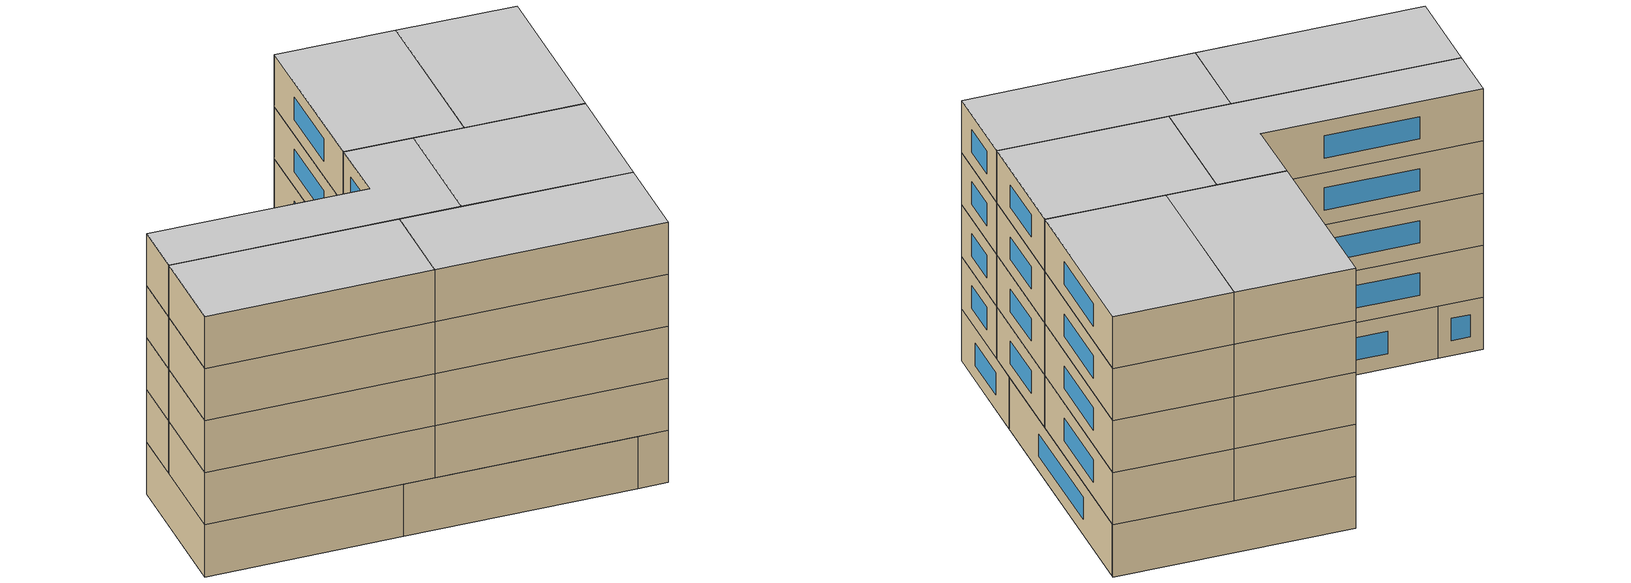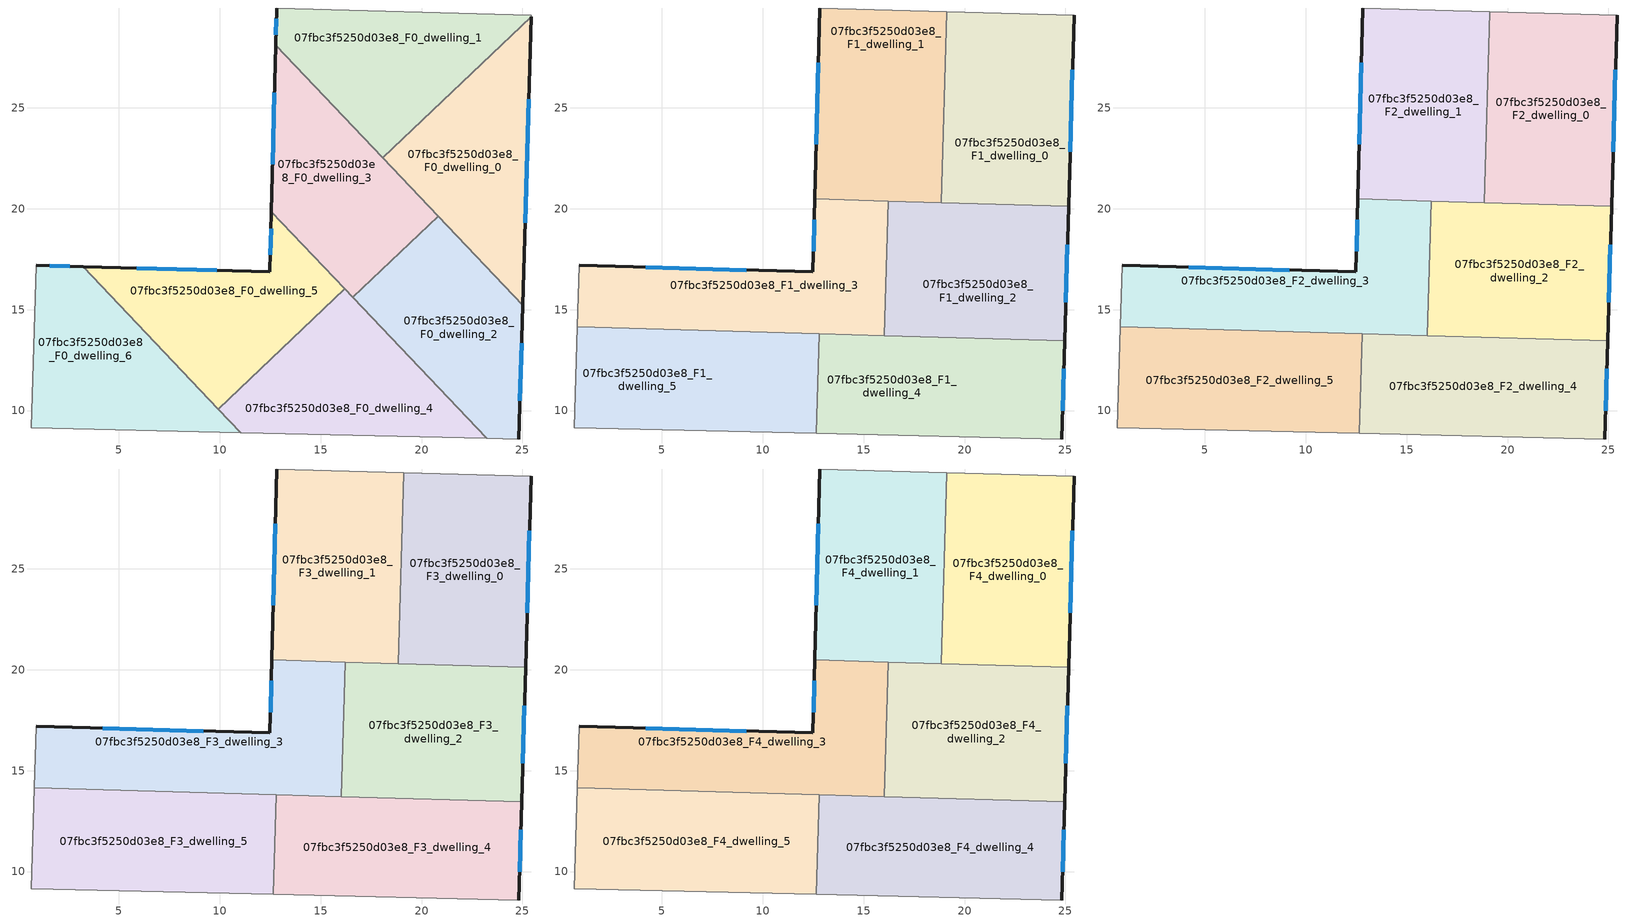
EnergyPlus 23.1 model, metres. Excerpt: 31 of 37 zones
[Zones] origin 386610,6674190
07fbc3f5250d03e8_F0_dwelling_0
 floor ground (EU_floor_Construction): 25.42,29.51 25.01,15.22 18.07,22.52 z0
 wall outside (EU_wall_Construction): 25.01,15.22 25.42,29.51 z0:3
 wall to 07fbc3f5250d03e8_F0_dwelling_1 (EU_wall_Construction): 25.42,29.51 18.07,22.52 z0:3
 wall to 07fbc3f5250d03e8_F0_dwelling_2 (EU_wall_Construction): 20.82,19.63 25.01,15.22 z0:3
 wall to 07fbc3f5250d03e8_F0_dwelling_3 (EU_wall_Construction): 18.07,22.52 20.82,19.63 z0:3
 window (EU_Window_Construction): 25.13,19.3 25.31,25.43 z0.86:2.14
07fbc3f5250d03e8_F0_dwelling_1
 floor ground (EU_floor_Construction): 25.43,29.58 25.42,29.51 18.07,22.52 12.77,28.1 12.82,29.94 z0
 wall outside (EU_wall_Construction): 12.82,29.94 12.77,28.1 z0:3
 wall adiabatic (EU_wall_Construction): 25.42,29.51 25.43,29.58 12.82,29.94 z0:3
 wall to 07fbc3f5250d03e8_F0_dwelling_3 (EU_wall_Construction): 12.77,28.1 18.07,22.52 z0:3
 window (EU_Window_Construction): 12.8,29.42 12.78,28.63 z0.86:2.14
07fbc3f5250d03e8_F0_dwelling_2
 floor ground (EU_floor_Construction): 20.82,19.63 25.01,15.22 24.82,8.59 23.24,8.63 16.6,15.62 z0
 wall outside (EU_wall_Construction): 24.82,8.59 25.01,15.22 z0:3
 wall adiabatic (EU_wall_Construction): 23.24,8.63 24.82,8.59 z0:3
 wall to 07fbc3f5250d03e8_F0_dwelling_3 (EU_wall_Construction): 20.82,19.63 16.6,15.62 z0:3
 wall to 07fbc3f5250d03e8_F0_dwelling_4 (EU_wall_Construction): 16.6,15.62 23.24,8.63 z0:3
 window (EU_Window_Construction): 24.87,10.49 24.96,13.33 z0.86:2.14
07fbc3f5250d03e8_F0_dwelling_3
 floor ground (EU_floor_Construction): 12.77,28.1 20.82,19.63 16.6,15.62 12.57,19.86 z0
 wall outside (EU_wall_Construction): 12.77,28.1 12.57,19.86 z0:3
 wall to 07fbc3f5250d03e8_F0_dwelling_5 (EU_wall_Construction): 12.57,19.86 16.21,16.03 z0:3
 wall to 07fbc3f5250d03e8_F0_dwelling_4 (EU_wall_Construction): 16.21,16.03 16.6,15.62 z0:3
 window (EU_Window_Construction): 12.71,25.74 12.63,22.21 z0.86:2.14
07fbc3f5250d03e8_F0_dwelling_4
 floor ground (EU_floor_Construction): 16.21,16.03 23.24,8.63 11.05,8.9 9.94,10.07 z0
 wall to 07fbc3f5250d03e8_F0_dwelling_5 (EU_wall_Construction): 16.21,16.03 9.94,10.07 z0:3
 wall adiabatic (EU_wall_Construction): 11.05,8.9 23.24,8.63 z0:3
 wall to 07fbc3f5250d03e8_F0_dwelling_6 (EU_wall_Construction): 9.94,10.07 11.05,8.9 z0:3
07fbc3f5250d03e8_F0_dwelling_5
 floor ground (EU_floor_Construction): 12.57,19.86 16.21,16.03 9.94,10.07 3.24,17.12 12.49,16.87 z0
 wall outside (EU_wall_Construction): 12.57,19.86 12.49,16.87 3.24,17.12 z0:3
 wall to 07fbc3f5250d03e8_F0_dwelling_6 (EU_wall_Construction): 3.24,17.12 9.94,10.07 z0:3
 window (EU_Window_Construction): 12.55,19 12.52,17.72 / 9.85,16.94 5.88,17.05 z0.86:2.14
07fbc3f5250d03e8_F0_dwelling_6
 floor ground (EU_floor_Construction): 3.24,17.12 11.05,8.9 0.68,9.14 0.91,17.19 z0
 wall outside (EU_wall_Construction): 3.24,17.12 0.91,17.19 z0:3
 wall adiabatic (EU_wall_Construction): 0.91,17.19 0.68,9.14 11.05,8.9 z0:3
 window (EU_Window_Construction): 2.57,17.14 1.58,17.17 z0.86:2.14
07fbc3f5250d03e8_F1_dwelling_0
 floor to 07fbc3f5250d03e8_F0_dwelling_0 (EU_floor_Construction): 25.42,29.51 25.15,20.12 20.22,20.26 18.9,21.65 18.95,23.35 z3
 floor to 07fbc3f5250d03e8_F0_dwelling_1 (EU_floor_Construction): 25.43,29.58 25.42,29.51 18.95,23.35 19.13,29.76 z3
 floor to 07fbc3f5250d03e8_F0_dwelling_3 (EU_floor_Construction): 18.9,21.65 20.22,20.26 18.86,20.3 z3
 wall outside (EU_wall_Construction): 25.15,20.12 25.43,29.58 z3:6
 wall to 07fbc3f5250d03e8_F1_dwelling_1 (EU_wall_Construction): 19.13,29.76 18.86,20.3 z3:6
 wall adiabatic (EU_wall_Construction): 25.43,29.58 19.13,29.76 z3:6
 wall to 07fbc3f5250d03e8_F1_dwelling_2 (EU_wall_Construction): 18.86,20.3 25.15,20.12 z3:6
 window (EU_Window_Construction): 25.23,22.82 25.35,26.87 z3.86:5.14
07fbc3f5250d03e8_F1_dwelling_1
 floor to 07fbc3f5250d03e8_F0_dwelling_1 (EU_floor_Construction): 19.13,29.76 18.95,23.35 18.07,22.52 12.77,28.1 12.82,29.94 z3
 floor to 07fbc3f5250d03e8_F0_dwelling_0 (EU_floor_Construction): 18.95,23.35 18.9,21.65 18.07,22.52 z3
 floor to 07fbc3f5250d03e8_F0_dwelling_3 (EU_floor_Construction): 12.77,28.1 18.9,21.65 18.86,20.3 12.58,20.48 z3
 wall outside (EU_wall_Construction): 12.82,29.94 12.58,20.48 z3:6
 wall adiabatic (EU_wall_Construction): 19.13,29.76 12.82,29.94 z3:6
 wall to 07fbc3f5250d03e8_F1_dwelling_3 (EU_wall_Construction): 12.58,20.48 16.23,20.38 z3:6
 wall to 07fbc3f5250d03e8_F1_dwelling_2 (EU_wall_Construction): 16.23,20.38 18.86,20.3 z3:6
 window (EU_Window_Construction): 12.75,27.24 12.65,23.19 z3.86:5.14
07fbc3f5250d03e8_F1_dwelling_2
 floor to 07fbc3f5250d03e8_F0_dwelling_2 (EU_floor_Construction): 20.82,19.63 25.01,15.22 24.96,13.45 18.48,13.64 16.6,15.62 z3
 floor to 07fbc3f5250d03e8_F0_dwelling_0 (EU_floor_Construction): 25.15,20.12 25.01,15.22 20.22,20.26 z3
 floor to 07fbc3f5250d03e8_F0_dwelling_4 (EU_floor_Construction): 16.21,16.03 18.48,13.64 16.04,13.71 16.1,15.92 z3
 floor to 07fbc3f5250d03e8_F0_dwelling_5 (EU_floor_Construction): 16.11,16.13 16.21,16.03 16.1,15.92 z3
 floor to 07fbc3f5250d03e8_F0_dwelling_3 (EU_floor_Construction): 20.22,20.26 20.82,19.63 16.6,15.62 16.11,16.13 16.23,20.38 z3
 wall outside (EU_wall_Construction): 24.96,13.45 25.15,20.12 z3:6
 wall to 07fbc3f5250d03e8_F1_dwelling_3 (EU_wall_Construction): 16.23,20.38 16.04,13.71 z3:6
 wall to 07fbc3f5250d03e8_F1_dwelling_4 (EU_wall_Construction): 16.04,13.71 24.96,13.45 z3:6
 window (EU_Window_Construction): 25.02,15.35 25.1,18.21 z3.86:5.14
07fbc3f5250d03e8_F1_dwelling_3
 floor to 07fbc3f5250d03e8_F0_dwelling_3 (EU_floor_Construction): 16.23,20.38 16.11,16.13 12.57,19.86 12.58,20.48 z3
 floor to 07fbc3f5250d03e8_F0_dwelling_5 (EU_floor_Construction): 12.57,19.86 16.11,16.13 16.1,15.92 13.84,13.77 6.21,13.99 3.24,17.12 12.49,16.87 z3
 floor to 07fbc3f5250d03e8_F0_dwelling_6 (EU_floor_Construction): 3.24,17.12 6.21,13.99 0.82,14.15 0.91,17.19 z3
 floor to 07fbc3f5250d03e8_F0_dwelling_4 (EU_floor_Construction): 16.1,15.92 16.04,13.71 13.84,13.77 z3
 wall outside (EU_wall_Construction): 12.58,20.48 12.49,16.87 0.91,17.19 z3:6
 wall adiabatic (EU_wall_Construction): 0.91,17.19 0.82,14.15 z3:6
 wall to 07fbc3f5250d03e8_F1_dwelling_5 (EU_wall_Construction): 0.82,14.15 12.8,13.8 z3:6
 wall to 07fbc3f5250d03e8_F1_dwelling_4 (EU_wall_Construction): 12.8,13.8 16.04,13.71 z3:6
 window (EU_Window_Construction): 12.56,19.45 12.52,17.9 / 9.18,16.96 4.22,17.1 z3.86:5.14
07fbc3f5250d03e8_F1_dwelling_4
 floor to 07fbc3f5250d03e8_F0_dwelling_4 (EU_floor_Construction): 18.48,13.64 23.24,8.63 12.66,8.87 12.77,12.76 13.84,13.77 z3
 floor to 07fbc3f5250d03e8_F0_dwelling_2 (EU_floor_Construction): 24.96,13.45 24.82,8.59 23.24,8.63 18.48,13.64 z3
 floor to 07fbc3f5250d03e8_F0_dwelling_5 (EU_floor_Construction): 13.84,13.77 12.77,12.76 12.8,13.8 z3
 wall outside (EU_wall_Construction): 24.82,8.59 24.96,13.45 z3:6
 wall adiabatic (EU_wall_Construction): 12.66,8.87 24.82,8.59 z3:6
 wall to 07fbc3f5250d03e8_F1_dwelling_5 (EU_wall_Construction): 12.8,13.8 12.66,8.87 z3:6
 window (EU_Window_Construction): 24.86,9.98 24.92,12.06 z3.86:5.14
07fbc3f5250d03e8_F1_dwelling_5
 floor to 07fbc3f5250d03e8_F0_dwelling_5 (EU_floor_Construction): 12.8,13.8 12.77,12.76 9.94,10.07 6.21,13.99 z3
 floor to 07fbc3f5250d03e8_F0_dwelling_4 (EU_floor_Construction): 12.77,12.76 12.66,8.87 11.05,8.9 9.94,10.07 z3
 floor to 07fbc3f5250d03e8_F0_dwelling_6 (EU_floor_Construction): 6.21,13.99 11.05,8.9 0.68,9.14 0.82,14.15 z3
 wall adiabatic (EU_wall_Construction): 0.82,14.15 0.68,9.14 12.66,8.87 z3:6
07fbc3f5250d03e8_F2_dwelling_0
 floor to 07fbc3f5250d03e8_F1_dwelling_0 (EU_floor_Construction): 25.43,29.58 25.15,20.12 18.86,20.3 19.13,29.76 z6
 wall outside (EU_wall_Construction): 25.15,20.12 25.43,29.58 z6:9
 wall to 07fbc3f5250d03e8_F2_dwelling_1 (EU_wall_Construction): 19.13,29.76 18.86,20.3 z6:9
 wall adiabatic (EU_wall_Construction): 25.43,29.58 19.13,29.76 z6:9
 wall to 07fbc3f5250d03e8_F2_dwelling_2 (EU_wall_Construction): 18.86,20.3 25.15,20.12 z6:9
 window (EU_Window_Construction): 25.23,22.82 25.35,26.87 z6.86:8.14
07fbc3f5250d03e8_F2_dwelling_1
 floor to 07fbc3f5250d03e8_F1_dwelling_1 (EU_floor_Construction): 19.13,29.76 18.86,20.3 12.58,20.48 12.82,29.94 z6
 wall outside (EU_wall_Construction): 12.82,29.94 12.58,20.48 z6:9
 wall adiabatic (EU_wall_Construction): 19.13,29.76 12.82,29.94 z6:9
 wall to 07fbc3f5250d03e8_F2_dwelling_3 (EU_wall_Construction): 12.58,20.48 16.23,20.38 z6:9
 wall to 07fbc3f5250d03e8_F2_dwelling_2 (EU_wall_Construction): 16.23,20.38 18.86,20.3 z6:9
 window (EU_Window_Construction): 12.75,27.24 12.65,23.19 z6.86:8.14
07fbc3f5250d03e8_F2_dwelling_2
 floor to 07fbc3f5250d03e8_F1_dwelling_2 (EU_floor_Construction): 25.15,20.12 24.96,13.45 16.04,13.71 16.23,20.38 z6
 wall outside (EU_wall_Construction): 24.96,13.45 25.15,20.12 z6:9
 wall to 07fbc3f5250d03e8_F2_dwelling_3 (EU_wall_Construction): 16.23,20.38 16.04,13.71 z6:9
 wall to 07fbc3f5250d03e8_F2_dwelling_4 (EU_wall_Construction): 16.04,13.71 24.96,13.45 z6:9
 window (EU_Window_Construction): 25.02,15.35 25.1,18.21 z6.86:8.14
07fbc3f5250d03e8_F2_dwelling_3
 floor to 07fbc3f5250d03e8_F1_dwelling_3 (EU_floor_Construction): 16.23,20.38 16.04,13.71 0.82,14.15 0.91,17.19 12.49,16.87 12.58,20.48 z6
 wall outside (EU_wall_Construction): 12.58,20.48 12.49,16.87 0.91,17.19 z6:9
 wall adiabatic (EU_wall_Construction): 0.91,17.19 0.82,14.15 z6:9
 wall to 07fbc3f5250d03e8_F2_dwelling_5 (EU_wall_Construction): 0.82,14.15 12.8,13.8 z6:9
 wall to 07fbc3f5250d03e8_F2_dwelling_4 (EU_wall_Construction): 12.8,13.8 16.04,13.71 z6:9
 window (EU_Window_Construction): 12.56,19.45 12.52,17.9 / 9.18,16.96 4.22,17.1 z6.86:8.14
07fbc3f5250d03e8_F2_dwelling_4
 floor to 07fbc3f5250d03e8_F1_dwelling_4 (EU_floor_Construction): 24.96,13.45 24.82,8.59 12.66,8.87 12.8,13.8 z6
 wall outside (EU_wall_Construction): 24.82,8.59 24.96,13.45 z6:9
 wall adiabatic (EU_wall_Construction): 12.66,8.87 24.82,8.59 z6:9
 wall to 07fbc3f5250d03e8_F2_dwelling_5 (EU_wall_Construction): 12.8,13.8 12.66,8.87 z6:9
 window (EU_Window_Construction): 24.86,9.98 24.92,12.06 z6.86:8.14
07fbc3f5250d03e8_F2_dwelling_5
 floor to 07fbc3f5250d03e8_F1_dwelling_5 (EU_floor_Construction): 12.8,13.8 12.66,8.87 0.68,9.14 0.82,14.15 z6
 wall adiabatic (EU_wall_Construction): 0.82,14.15 0.68,9.14 12.66,8.87 z6:9
07fbc3f5250d03e8_F3_dwelling_0
 floor to 07fbc3f5250d03e8_F2_dwelling_0 (EU_floor_Construction): 25.43,29.58 25.15,20.12 18.86,20.3 19.13,29.76 z9
 wall outside (EU_wall_Construction): 25.15,20.12 25.43,29.58 z9:12
 wall to 07fbc3f5250d03e8_F3_dwelling_1 (EU_wall_Construction): 19.13,29.76 18.86,20.3 z9:12
 wall adiabatic (EU_wall_Construction): 25.43,29.58 19.13,29.76 z9:12
 wall to 07fbc3f5250d03e8_F3_dwelling_2 (EU_wall_Construction): 18.86,20.3 25.15,20.12 z9:12
 window (EU_Window_Construction): 25.23,22.82 25.35,26.87 z9.86:11.14
07fbc3f5250d03e8_F3_dwelling_1
 floor to 07fbc3f5250d03e8_F2_dwelling_1 (EU_floor_Construction): 19.13,29.76 18.86,20.3 12.58,20.48 12.82,29.94 z9
 wall outside (EU_wall_Construction): 12.82,29.94 12.58,20.48 z9:12
 wall adiabatic (EU_wall_Construction): 19.13,29.76 12.82,29.94 z9:12
 wall to 07fbc3f5250d03e8_F3_dwelling_3 (EU_wall_Construction): 12.58,20.48 16.23,20.38 z9:12
 wall to 07fbc3f5250d03e8_F3_dwelling_2 (EU_wall_Construction): 16.23,20.38 18.86,20.3 z9:12
 window (EU_Window_Construction): 12.75,27.24 12.65,23.19 z9.86:11.14
07fbc3f5250d03e8_F3_dwelling_2
 floor to 07fbc3f5250d03e8_F2_dwelling_2 (EU_floor_Construction): 25.15,20.12 24.96,13.45 16.04,13.71 16.23,20.38 z9
 wall outside (EU_wall_Construction): 24.96,13.45 25.15,20.12 z9:12
 wall to 07fbc3f5250d03e8_F3_dwelling_3 (EU_wall_Construction): 16.23,20.38 16.04,13.71 z9:12
 wall to 07fbc3f5250d03e8_F3_dwelling_4 (EU_wall_Construction): 16.04,13.71 24.96,13.45 z9:12
 window (EU_Window_Construction): 25.02,15.35 25.1,18.21 z9.86:11.14
07fbc3f5250d03e8_F3_dwelling_3
 floor to 07fbc3f5250d03e8_F2_dwelling_3 (EU_floor_Construction): 16.23,20.38 16.04,13.71 0.82,14.15 0.91,17.19 12.49,16.87 12.58,20.48 z9
 wall outside (EU_wall_Construction): 12.58,20.48 12.49,16.87 0.91,17.19 z9:12
 wall adiabatic (EU_wall_Construction): 0.91,17.19 0.82,14.15 z9:12
 wall to 07fbc3f5250d03e8_F3_dwelling_5 (EU_wall_Construction): 0.82,14.15 12.8,13.8 z9:12
 wall to 07fbc3f5250d03e8_F3_dwelling_4 (EU_wall_Construction): 12.8,13.8 16.04,13.71 z9:12
 window (EU_Window_Construction): 12.56,19.45 12.52,17.9 / 9.18,16.96 4.22,17.1 z9.86:11.14
07fbc3f5250d03e8_F3_dwelling_4
 floor to 07fbc3f5250d03e8_F2_dwelling_4 (EU_floor_Construction): 24.96,13.45 24.82,8.59 12.66,8.87 12.8,13.8 z9
 wall outside (EU_wall_Construction): 24.82,8.59 24.96,13.45 z9:12
 wall adiabatic (EU_wall_Construction): 12.66,8.87 24.82,8.59 z9:12
 wall to 07fbc3f5250d03e8_F3_dwelling_5 (EU_wall_Construction): 12.8,13.8 12.66,8.87 z9:12
 window (EU_Window_Construction): 24.86,9.98 24.92,12.06 z9.86:11.14
07fbc3f5250d03e8_F3_dwelling_5
 floor to 07fbc3f5250d03e8_F2_dwelling_5 (EU_floor_Construction): 12.8,13.8 12.66,8.87 0.68,9.14 0.82,14.15 z9
 wall adiabatic (EU_wall_Construction): 0.82,14.15 0.68,9.14 12.66,8.87 z9:12
07fbc3f5250d03e8_F4_dwelling_0
 floor to 07fbc3f5250d03e8_F3_dwelling_0 (EU_floor_Construction): 25.43,29.58 25.15,20.12 18.86,20.3 19.13,29.76 z12
 wall outside (EU_wall_Construction): 25.15,20.12 25.43,29.58 z12:15
 wall to 07fbc3f5250d03e8_F4_dwelling_1 (EU_wall_Construction): 19.13,29.76 18.86,20.3 z12:15
 wall adiabatic (EU_wall_Construction): 25.43,29.58 19.13,29.76 z12:15
 wall to 07fbc3f5250d03e8_F4_dwelling_2 (EU_wall_Construction): 18.86,20.3 25.15,20.12 z12:15
 window (EU_Window_Construction): 25.23,22.82 25.35,26.87 z12.86:14.14
 ceiling to 07fbc3f5250d03e8_F5_dwelling_0 (EU_floor_Construction): 25.15,20.12 25.43,29.58 19.13,29.76 18.86,20.3 z15
07fbc3f5250d03e8_F4_dwelling_1
 floor to 07fbc3f5250d03e8_F3_dwelling_1 (EU_floor_Construction): 19.13,29.76 18.86,20.3 12.58,20.48 12.82,29.94 z12
 wall outside (EU_wall_Construction): 12.82,29.94 12.58,20.48 z12:15
 wall adiabatic (EU_wall_Construction): 19.13,29.76 12.82,29.94 z12:15
 wall to 07fbc3f5250d03e8_F4_dwelling_3 (EU_wall_Construction): 12.58,20.48 16.23,20.38 z12:15
 wall to 07fbc3f5250d03e8_F4_dwelling_2 (EU_wall_Construction): 16.23,20.38 18.86,20.3 z12:15
 window (EU_Window_Construction): 12.75,27.24 12.65,23.19 z12.86:14.14
 ceiling to 07fbc3f5250d03e8_F5_dwelling_1 (EU_floor_Construction): 18.86,20.3 19.13,29.76 12.82,29.94 12.58,20.48 z15
07fbc3f5250d03e8_F4_dwelling_2
 floor to 07fbc3f5250d03e8_F3_dwelling_2 (EU_floor_Construction): 25.15,20.12 24.96,13.45 16.04,13.71 16.23,20.38 z12
 wall outside (EU_wall_Construction): 24.96,13.45 25.15,20.12 z12:15
 wall to 07fbc3f5250d03e8_F4_dwelling_3 (EU_wall_Construction): 16.23,20.38 16.04,13.71 z12:15
 wall to 07fbc3f5250d03e8_F4_dwelling_4 (EU_wall_Construction): 16.04,13.71 24.96,13.45 z12:15
 window (EU_Window_Construction): 25.02,15.35 25.1,18.21 z12.86:14.14
 ceiling to 07fbc3f5250d03e8_F5_dwelling_2 (EU_floor_Construction): 24.96,13.45 25.15,20.12 16.23,20.38 16.04,13.71 z15
07fbc3f5250d03e8_F4_dwelling_3
 floor to 07fbc3f5250d03e8_F3_dwelling_3 (EU_floor_Construction): 16.23,20.38 16.04,13.71 0.82,14.15 0.91,17.19 12.49,16.87 12.58,20.48 z12
 wall outside (EU_wall_Construction): 12.58,20.48 12.49,16.87 0.91,17.19 z12:15
 wall adiabatic (EU_wall_Construction): 0.91,17.19 0.82,14.15 z12:15
 wall to 07fbc3f5250d03e8_F4_dwelling_5 (EU_wall_Construction): 0.82,14.15 12.8,13.8 z12:15
 wall to 07fbc3f5250d03e8_F4_dwelling_4 (EU_wall_Construction): 12.8,13.8 16.04,13.71 z12:15
 window (EU_Window_Construction): 12.56,19.45 12.52,17.9 / 9.18,16.96 4.22,17.1 z12.86:14.14
 ceiling to 07fbc3f5250d03e8_F5_dwelling_3 (EU_floor_Construction): 16.04,13.71 16.23,20.38 12.58,20.48 12.49,16.87 0.91,17.19 0.82,14.15 z15
07fbc3f5250d03e8_F4_dwelling_4
 floor to 07fbc3f5250d03e8_F3_dwelling_4 (EU_floor_Construction): 24.96,13.45 24.82,8.59 12.66,8.87 12.8,13.8 z12
 wall outside (EU_wall_Construction): 24.82,8.59 24.96,13.45 z12:15
 wall adiabatic (EU_wall_Construction): 12.66,8.87 24.82,8.59 z12:15
 wall to 07fbc3f5250d03e8_F4_dwelling_5 (EU_wall_Construction): 12.8,13.8 12.66,8.87 z12:15
 window (EU_Window_Construction): 24.86,9.98 24.92,12.06 z12.86:14.14
 ceiling to 07fbc3f5250d03e8_F5_dwelling_4 (EU_floor_Construction): 24.82,8.59 24.96,13.45 12.8,13.8 12.66,8.87 z15
07fbc3f5250d03e8_F4_dwelling_5
 floor to 07fbc3f5250d03e8_F3_dwelling_5 (EU_floor_Construction): 12.8,13.8 12.66,8.87 0.68,9.14 0.82,14.15 z12
 wall adiabatic (EU_wall_Construction): 0.82,14.15 0.68,9.14 12.66,8.87 z12:15
 ceiling to 07fbc3f5250d03e8_F5_dwelling_5 (EU_floor_Construction): 12.66,8.87 12.8,13.8 0.82,14.15 0.68,9.14 z15
shading: 0.91,17.19 0.73,9.14 z0:3
[Building]
EU S2 Campaign: North Axis=0; Terrain=City; Solar Distribution=FullExterior
[Site:Location]
Helsinki-Vantaa.AP: Latitude=60.317; Longitude=24.963; Time Zone=2; Elevation=54.6
[SizingPeriod:WeatherFileDays]
AnnualSizingPeriod: Begin Month=1; Begin Day of Month=1; End Month=12; End Day of Month=31; Day of Week for Start Day=Monday; Use Weather File Daylight Saving Period=No; Use Weather File Rain and Snow Indicators=No
[MATERIAL]
EU_InternalMass_Material: Roughness=MediumRough; Thickness=0.1; Conductivity=1; Density=1800; Specific Heat=900; Thermal Absorptance=0.9; Solar Absorptance=0.7; Visible Absorptance=0.7
[MATERIAL:NOMASS] Roughness=MediumRough; Thermal Absorptance=0.9; Solar Absorptance=0.7; Visible Absorptance=0.7
Name | Thermal Resistance
EU_wall_NoMass | 1.10183
EU_floor_NoMass | 1.70606
[WINDOWMATERIAL:SIMPLEGLAZINGSYSTEM]
EU_Window_SimpleGlazing: UFactor=3.11035; Solar Heat Gain Coefficient=0.8; Visible Transmittance=0.8
[CONSTRUCTION]
EU_wall_Construction: EU_wall_NoMass
EU_floor_Construction: EU_floor_NoMass
EU_Window_Construction: EU_Window_SimpleGlazing
EU_InternalMass_Construction: EU_InternalMass_Material
[ZONE] Type=1; Multiplier=1; Ceiling Height=autocalculate; Floor Area=autocalculate; Part of Total Floor Area=Yes
Name | Volume
07fbc3f5250d03e8_F0_dwelling_0 | 153.229
07fbc3f5250d03e8_F1_dwelling_0; 07fbc3f5250d03e8_F2_dwelling_0; 07fbc3f5250d03e8_F3_dwelling_0; 07fbc3f5250d03e8_F4_dwelling_0 | 178.754
07fbc3f5250d03e8_F0_dwelling_1 | 153.246
07fbc3f5250d03e8_F1_dwelling_1; 07fbc3f5250d03e8_F2_dwelling_1; 07fbc3f5250d03e8_F3_dwelling_1; 07fbc3f5250d03e8_F4_dwelling_1 | 178.764
07fbc3f5250d03e8_F0_dwelling_2 | 153.209
07fbc3f5250d03e8_F1_dwelling_2; 07fbc3f5250d03e8_F2_dwelling_2; 07fbc3f5250d03e8_F3_dwelling_2; 07fbc3f5250d03e8_F4_dwelling_2 | 178.729
07fbc3f5250d03e8_F0_dwelling_3 | 153.198
07fbc3f5250d03e8_F1_dwelling_3; 07fbc3f5250d03e8_F2_dwelling_3; 07fbc3f5250d03e8_F3_dwelling_3; 07fbc3f5250d03e8_F4_dwelling_3 | 178.762
07fbc3f5250d03e8_F0_dwelling_4 | 153.203
07fbc3f5250d03e8_F1_dwelling_4; 07fbc3f5250d03e8_F2_dwelling_4; 07fbc3f5250d03e8_F3_dwelling_4; 07fbc3f5250d03e8_F4_dwelling_4 | 178.751
07fbc3f5250d03e8_F0_dwelling_5 | 153.205
07fbc3f5250d03e8_F1_dwelling_5; 07fbc3f5250d03e8_F2_dwelling_5; 07fbc3f5250d03e8_F3_dwelling_5; 07fbc3f5250d03e8_F4_dwelling_5 | 178.748
07fbc3f5250d03e8_F0_dwelling_6 | 153.228
[INTERNALMASS] Construction=EU_InternalMass_Construction
Name | Zone or ZoneList | Surface Area
07fbc3f5250d03e8_F0_dwelling_0_EU_InternalMass | 07fbc3f5250d03e8_F0_dwelling_0 | 51.0765
07fbc3f5250d03e8_F0_dwelling_1_EU_InternalMass | 07fbc3f5250d03e8_F0_dwelling_1 | 51.0802
07fbc3f5250d03e8_F0_dwelling_2_EU_InternalMass | 07fbc3f5250d03e8_F0_dwelling_2 | 51.0707
07fbc3f5250d03e8_F0_dwelling_3_EU_InternalMass | 07fbc3f5250d03e8_F0_dwelling_3 | 51.0653
07fbc3f5250d03e8_F0_dwelling_4_EU_InternalMass | 07fbc3f5250d03e8_F0_dwelling_4 | 51.0703
07fbc3f5250d03e8_F0_dwelling_5_EU_InternalMass | 07fbc3f5250d03e8_F0_dwelling_5 | 51.066
07fbc3f5250d03e8_F0_dwelling_6_EU_InternalMass | 07fbc3f5250d03e8_F0_dwelling_6 | 51.0763
07fbc3f5250d03e8_F1_dwelling_0_EU_InternalMass | 07fbc3f5250d03e8_F1_dwelling_0 | 59.585
07fbc3f5250d03e8_F1_dwelling_1_EU_InternalMass | 07fbc3f5250d03e8_F1_dwelling_1 | 59.5876
07fbc3f5250d03e8_F1_dwelling_2_EU_InternalMass | 07fbc3f5250d03e8_F1_dwelling_2 | 59.5761
07fbc3f5250d03e8_F1_dwelling_3_EU_InternalMass | 07fbc3f5250d03e8_F1_dwelling_3 | 59.5876
07fbc3f5250d03e8_F1_dwelling_4_EU_InternalMass | 07fbc3f5250d03e8_F1_dwelling_4 | 59.5837
07fbc3f5250d03e8_F1_dwelling_5_EU_InternalMass | 07fbc3f5250d03e8_F1_dwelling_5 | 59.5828
07fbc3f5250d03e8_F2_dwelling_0_EU_InternalMass | 07fbc3f5250d03e8_F2_dwelling_0 | 59.585
07fbc3f5250d03e8_F2_dwelling_1_EU_InternalMass | 07fbc3f5250d03e8_F2_dwelling_1 | 59.5876
07fbc3f5250d03e8_F2_dwelling_2_EU_InternalMass | 07fbc3f5250d03e8_F2_dwelling_2 | 59.5761
07fbc3f5250d03e8_F2_dwelling_3_EU_InternalMass | 07fbc3f5250d03e8_F2_dwelling_3 | 59.5876
07fbc3f5250d03e8_F2_dwelling_4_EU_InternalMass | 07fbc3f5250d03e8_F2_dwelling_4 | 59.5837
07fbc3f5250d03e8_F2_dwelling_5_EU_InternalMass | 07fbc3f5250d03e8_F2_dwelling_5 | 59.5828
07fbc3f5250d03e8_F3_dwelling_0_EU_InternalMass | 07fbc3f5250d03e8_F3_dwelling_0 | 59.585
07fbc3f5250d03e8_F3_dwelling_1_EU_InternalMass | 07fbc3f5250d03e8_F3_dwelling_1 | 59.5876
07fbc3f5250d03e8_F3_dwelling_2_EU_InternalMass | 07fbc3f5250d03e8_F3_dwelling_2 | 59.5761
07fbc3f5250d03e8_F3_dwelling_3_EU_InternalMass | 07fbc3f5250d03e8_F3_dwelling_3 | 59.5876
07fbc3f5250d03e8_F3_dwelling_4_EU_InternalMass | 07fbc3f5250d03e8_F3_dwelling_4 | 59.5837
07fbc3f5250d03e8_F3_dwelling_5_EU_InternalMass | 07fbc3f5250d03e8_F3_dwelling_5 | 59.5828
07fbc3f5250d03e8_F4_dwelling_0_EU_InternalMass | 07fbc3f5250d03e8_F4_dwelling_0 | 59.585
07fbc3f5250d03e8_F4_dwelling_1_EU_InternalMass | 07fbc3f5250d03e8_F4_dwelling_1 | 59.5876
07fbc3f5250d03e8_F4_dwelling_2_EU_InternalMass | 07fbc3f5250d03e8_F4_dwelling_2 | 59.5761
07fbc3f5250d03e8_F4_dwelling_3_EU_InternalMass | 07fbc3f5250d03e8_F4_dwelling_3 | 59.5876
07fbc3f5250d03e8_F4_dwelling_4_EU_InternalMass | 07fbc3f5250d03e8_F4_dwelling_4 | 59.5837
07fbc3f5250d03e8_F4_dwelling_5_EU_InternalMass | 07fbc3f5250d03e8_F4_dwelling_5 | 59.5828
[OTHEREQUIPMENT] Fuel Type=Electricity; Design Level Calculation Method=Watts/Area; Power per Zone Floor Area=1; Fraction Latent=0; Fraction Radiant=0; Fraction Lost=0; Carbon Dioxide Generation Rate=0; EndUse Subcategory=EU_Step8_InternalGains
Name | Zone or ZoneList or Space or SpaceList | Schedule
EU_Step8_InternalGain_07fbc3f5250d03e8_F0_dwelling_0_f000 | 07fbc3f5250d03e8_F0_dwelling_0 | EU_Step8_GainSchedule_07fbc3f5250d03e8_F0_dwelling_0_f000
EU_Step8_InternalGain_07fbc3f5250d03e8_F0_dwelling_1_f000 | 07fbc3f5250d03e8_F0_dwelling_1 | EU_Step8_GainSchedule_07fbc3f5250d03e8_F0_dwelling_1_f000
EU_Step8_InternalGain_07fbc3f5250d03e8_F0_dwelling_2_f000 | 07fbc3f5250d03e8_F0_dwelling_2 | EU_Step8_GainSchedule_07fbc3f5250d03e8_F0_dwelling_2_f000
EU_Step8_InternalGain_07fbc3f5250d03e8_F0_dwelling_3_f000 | 07fbc3f5250d03e8_F0_dwelling_3 | EU_Step8_GainSchedule_07fbc3f5250d03e8_F0_dwelling_3_f000
EU_Step8_InternalGain_07fbc3f5250d03e8_F0_dwelling_4_f000 | 07fbc3f5250d03e8_F0_dwelling_4 | EU_Step8_GainSchedule_07fbc3f5250d03e8_F0_dwelling_4_f000
EU_Step8_InternalGain_07fbc3f5250d03e8_F0_dwelling_5_f000 | 07fbc3f5250d03e8_F0_dwelling_5 | EU_Step8_GainSchedule_07fbc3f5250d03e8_F0_dwelling_5_f000
EU_Step8_InternalGain_07fbc3f5250d03e8_F0_dwelling_6_f000 | 07fbc3f5250d03e8_F0_dwelling_6 | EU_Step8_GainSchedule_07fbc3f5250d03e8_F0_dwelling_6_f000
EU_Step8_InternalGain_07fbc3f5250d03e8_F1_dwelling_0_f000 | 07fbc3f5250d03e8_F1_dwelling_0 | EU_Step8_GainSchedule_07fbc3f5250d03e8_F1_dwelling_0_f000
EU_Step8_InternalGain_07fbc3f5250d03e8_F1_dwelling_1_f000 | 07fbc3f5250d03e8_F1_dwelling_1 | EU_Step8_GainSchedule_07fbc3f5250d03e8_F1_dwelling_1_f000
EU_Step8_InternalGain_07fbc3f5250d03e8_F1_dwelling_2_f000 | 07fbc3f5250d03e8_F1_dwelling_2 | EU_Step8_GainSchedule_07fbc3f5250d03e8_F1_dwelling_2_f000
EU_Step8_InternalGain_07fbc3f5250d03e8_F1_dwelling_3_f000 | 07fbc3f5250d03e8_F1_dwelling_3 | EU_Step8_GainSchedule_07fbc3f5250d03e8_F1_dwelling_3_f000
EU_Step8_InternalGain_07fbc3f5250d03e8_F1_dwelling_4_f000 | 07fbc3f5250d03e8_F1_dwelling_4 | EU_Step8_GainSchedule_07fbc3f5250d03e8_F1_dwelling_4_f000
EU_Step8_InternalGain_07fbc3f5250d03e8_F1_dwelling_5_f000 | 07fbc3f5250d03e8_F1_dwelling_5 | EU_Step8_GainSchedule_07fbc3f5250d03e8_F1_dwelling_5_f000
EU_Step8_InternalGain_07fbc3f5250d03e8_F2_dwelling_0_f000 | 07fbc3f5250d03e8_F2_dwelling_0 | EU_Step8_GainSchedule_07fbc3f5250d03e8_F2_dwelling_0_f000
EU_Step8_InternalGain_07fbc3f5250d03e8_F2_dwelling_1_f000 | 07fbc3f5250d03e8_F2_dwelling_1 | EU_Step8_GainSchedule_07fbc3f5250d03e8_F2_dwelling_1_f000
EU_Step8_InternalGain_07fbc3f5250d03e8_F2_dwelling_2_f000 | 07fbc3f5250d03e8_F2_dwelling_2 | EU_Step8_GainSchedule_07fbc3f5250d03e8_F2_dwelling_2_f000
EU_Step8_InternalGain_07fbc3f5250d03e8_F2_dwelling_3_f000 | 07fbc3f5250d03e8_F2_dwelling_3 | EU_Step8_GainSchedule_07fbc3f5250d03e8_F2_dwelling_3_f000
EU_Step8_InternalGain_07fbc3f5250d03e8_F2_dwelling_4_f000 | 07fbc3f5250d03e8_F2_dwelling_4 | EU_Step8_GainSchedule_07fbc3f5250d03e8_F2_dwelling_4_f000
EU_Step8_InternalGain_07fbc3f5250d03e8_F2_dwelling_5_f000 | 07fbc3f5250d03e8_F2_dwelling_5 | EU_Step8_GainSchedule_07fbc3f5250d03e8_F2_dwelling_5_f000
EU_Step8_InternalGain_07fbc3f5250d03e8_F3_dwelling_0_f000 | 07fbc3f5250d03e8_F3_dwelling_0 | EU_Step8_GainSchedule_07fbc3f5250d03e8_F3_dwelling_0_f000
EU_Step8_InternalGain_07fbc3f5250d03e8_F3_dwelling_1_f000 | 07fbc3f5250d03e8_F3_dwelling_1 | EU_Step8_GainSchedule_07fbc3f5250d03e8_F3_dwelling_1_f000
EU_Step8_InternalGain_07fbc3f5250d03e8_F3_dwelling_2_f000 | 07fbc3f5250d03e8_F3_dwelling_2 | EU_Step8_GainSchedule_07fbc3f5250d03e8_F3_dwelling_2_f000
EU_Step8_InternalGain_07fbc3f5250d03e8_F3_dwelling_3_f000 | 07fbc3f5250d03e8_F3_dwelling_3 | EU_Step8_GainSchedule_07fbc3f5250d03e8_F3_dwelling_3_f000
EU_Step8_InternalGain_07fbc3f5250d03e8_F3_dwelling_4_f000 | 07fbc3f5250d03e8_F3_dwelling_4 | EU_Step8_GainSchedule_07fbc3f5250d03e8_F3_dwelling_4_f000
EU_Step8_InternalGain_07fbc3f5250d03e8_F3_dwelling_5_f000 | 07fbc3f5250d03e8_F3_dwelling_5 | EU_Step8_GainSchedule_07fbc3f5250d03e8_F3_dwelling_5_f000
EU_Step8_InternalGain_07fbc3f5250d03e8_F4_dwelling_0_f000 | 07fbc3f5250d03e8_F4_dwelling_0 | EU_Step8_GainSchedule_07fbc3f5250d03e8_F4_dwelling_0_f000
EU_Step8_InternalGain_07fbc3f5250d03e8_F4_dwelling_1_f000 | 07fbc3f5250d03e8_F4_dwelling_1 | EU_Step8_GainSchedule_07fbc3f5250d03e8_F4_dwelling_1_f000
EU_Step8_InternalGain_07fbc3f5250d03e8_F4_dwelling_2_f000 | 07fbc3f5250d03e8_F4_dwelling_2 | EU_Step8_GainSchedule_07fbc3f5250d03e8_F4_dwelling_2_f000
EU_Step8_InternalGain_07fbc3f5250d03e8_F4_dwelling_3_f000 | 07fbc3f5250d03e8_F4_dwelling_3 | EU_Step8_GainSchedule_07fbc3f5250d03e8_F4_dwelling_3_f000
EU_Step8_InternalGain_07fbc3f5250d03e8_F4_dwelling_4_f000 | 07fbc3f5250d03e8_F4_dwelling_4 | EU_Step8_GainSchedule_07fbc3f5250d03e8_F4_dwelling_4_f000
EU_Step8_InternalGain_07fbc3f5250d03e8_F4_dwelling_5_f000 | 07fbc3f5250d03e8_F4_dwelling_5 | EU_Step8_GainSchedule_07fbc3f5250d03e8_F4_dwelling_5_f000
[ZONEVENTILATION:DESIGNFLOWRATE] Schedule=EU_AlwaysOn; Design Flow Rate Calculation Method=AirChanges/Hour; Air Changes per Hour=0.756316; Ventilation Type=Natural; Fan Pressure Rise=0; Fan Total Efficiency=1; Constant Term Coefficient=1; Temperature Term Coefficient=0; Velocity Term Coefficient=0; Velocity Squared Term Coefficient=0; Minimum Indoor Temperature=-100; Maximum Indoor Temperature=100; Delta Temperature=-100; Minimum Outdoor Temperature=-100; Maximum Outdoor Temperature=100; Maximum Wind Speed=40
Name | Zone or ZoneList or Space or SpaceList
EU_ConstantAir_07fbc3f5250d03e8_F0_dwelling_0 | 07fbc3f5250d03e8_F0_dwelling_0
EU_ConstantAir_07fbc3f5250d03e8_F0_dwelling_1 | 07fbc3f5250d03e8_F0_dwelling_1
EU_ConstantAir_07fbc3f5250d03e8_F0_dwelling_2 | 07fbc3f5250d03e8_F0_dwelling_2
EU_ConstantAir_07fbc3f5250d03e8_F0_dwelling_3 | 07fbc3f5250d03e8_F0_dwelling_3
EU_ConstantAir_07fbc3f5250d03e8_F0_dwelling_4 | 07fbc3f5250d03e8_F0_dwelling_4
EU_ConstantAir_07fbc3f5250d03e8_F0_dwelling_5 | 07fbc3f5250d03e8_F0_dwelling_5
EU_ConstantAir_07fbc3f5250d03e8_F0_dwelling_6 | 07fbc3f5250d03e8_F0_dwelling_6
EU_ConstantAir_07fbc3f5250d03e8_F1_dwelling_0 | 07fbc3f5250d03e8_F1_dwelling_0
EU_ConstantAir_07fbc3f5250d03e8_F1_dwelling_1 | 07fbc3f5250d03e8_F1_dwelling_1
EU_ConstantAir_07fbc3f5250d03e8_F1_dwelling_2 | 07fbc3f5250d03e8_F1_dwelling_2
EU_ConstantAir_07fbc3f5250d03e8_F1_dwelling_3 | 07fbc3f5250d03e8_F1_dwelling_3
EU_ConstantAir_07fbc3f5250d03e8_F1_dwelling_4 | 07fbc3f5250d03e8_F1_dwelling_4
EU_ConstantAir_07fbc3f5250d03e8_F1_dwelling_5 | 07fbc3f5250d03e8_F1_dwelling_5
EU_ConstantAir_07fbc3f5250d03e8_F2_dwelling_0 | 07fbc3f5250d03e8_F2_dwelling_0
EU_ConstantAir_07fbc3f5250d03e8_F2_dwelling_1 | 07fbc3f5250d03e8_F2_dwelling_1
EU_ConstantAir_07fbc3f5250d03e8_F2_dwelling_2 | 07fbc3f5250d03e8_F2_dwelling_2
EU_ConstantAir_07fbc3f5250d03e8_F2_dwelling_3 | 07fbc3f5250d03e8_F2_dwelling_3
EU_ConstantAir_07fbc3f5250d03e8_F2_dwelling_4 | 07fbc3f5250d03e8_F2_dwelling_4
EU_ConstantAir_07fbc3f5250d03e8_F2_dwelling_5 | 07fbc3f5250d03e8_F2_dwelling_5
EU_ConstantAir_07fbc3f5250d03e8_F3_dwelling_0 | 07fbc3f5250d03e8_F3_dwelling_0
EU_ConstantAir_07fbc3f5250d03e8_F3_dwelling_1 | 07fbc3f5250d03e8_F3_dwelling_1
EU_ConstantAir_07fbc3f5250d03e8_F3_dwelling_2 | 07fbc3f5250d03e8_F3_dwelling_2
EU_ConstantAir_07fbc3f5250d03e8_F3_dwelling_3 | 07fbc3f5250d03e8_F3_dwelling_3
EU_ConstantAir_07fbc3f5250d03e8_F3_dwelling_4 | 07fbc3f5250d03e8_F3_dwelling_4
EU_ConstantAir_07fbc3f5250d03e8_F3_dwelling_5 | 07fbc3f5250d03e8_F3_dwelling_5
EU_ConstantAir_07fbc3f5250d03e8_F4_dwelling_0 | 07fbc3f5250d03e8_F4_dwelling_0
EU_ConstantAir_07fbc3f5250d03e8_F4_dwelling_1 | 07fbc3f5250d03e8_F4_dwelling_1
EU_ConstantAir_07fbc3f5250d03e8_F4_dwelling_2 | 07fbc3f5250d03e8_F4_dwelling_2
EU_ConstantAir_07fbc3f5250d03e8_F4_dwelling_3 | 07fbc3f5250d03e8_F4_dwelling_3
EU_ConstantAir_07fbc3f5250d03e8_F4_dwelling_4 | 07fbc3f5250d03e8_F4_dwelling_4
EU_ConstantAir_07fbc3f5250d03e8_F4_dwelling_5 | 07fbc3f5250d03e8_F4_dwelling_5
[HVACTEMPLATE:THERMOSTAT] Constant Heating Setpoint=20; Constant Cooling Setpoint=50
EU_HeatOnly_07fbc3f5250d03e8_F0_dwelling_0; EU_HeatOnly_07fbc3f5250d03e8_F0_dwelling_1; EU_HeatOnly_07fbc3f5250d03e8_F0_dwelling_2; EU_HeatOnly_07fbc3f5250d03e8_F0_dwelling_3; EU_HeatOnly_07fbc3f5250d03e8_F0_dwelling_4; EU_HeatOnly_07fbc3f5250d03e8_F0_dwelling_5; EU_HeatOnly_07fbc3f5250d03e8_F0_dwelling_6; EU_HeatOnly_07fbc3f5250d03e8_F1_dwelling_0; EU_HeatOnly_07fbc3f5250d03e8_F1_dwelling_1; EU_HeatOnly_07fbc3f5250d03e8_F1_dwelling_2; EU_HeatOnly_07fbc3f5250d03e8_F1_dwelling_3; EU_HeatOnly_07fbc3f5250d03e8_F1_dwelling_4; EU_HeatOnly_07fbc3f5250d03e8_F1_dwelling_5; EU_HeatOnly_07fbc3f5250d03e8_F2_dwelling_0; EU_HeatOnly_07fbc3f5250d03e8_F2_dwelling_1; EU_HeatOnly_07fbc3f5250d03e8_F2_dwelling_2; EU_HeatOnly_07fbc3f5250d03e8_F2_dwelling_3; EU_HeatOnly_07fbc3f5250d03e8_F2_dwelling_4; EU_HeatOnly_07fbc3f5250d03e8_F2_dwelling_5; EU_HeatOnly_07fbc3f5250d03e8_F3_dwelling_0; EU_HeatOnly_07fbc3f5250d03e8_F3_dwelling_1; EU_HeatOnly_07fbc3f5250d03e8_F3_dwelling_2; EU_HeatOnly_07fbc3f5250d03e8_F3_dwelling_3; EU_HeatOnly_07fbc3f5250d03e8_F3_dwelling_4; EU_HeatOnly_07fbc3f5250d03e8_F3_dwelling_5; EU_HeatOnly_07fbc3f5250d03e8_F4_dwelling_0; EU_HeatOnly_07fbc3f5250d03e8_F4_dwelling_1; EU_HeatOnly_07fbc3f5250d03e8_F4_dwelling_2; EU_HeatOnly_07fbc3f5250d03e8_F4_dwelling_3; EU_HeatOnly_07fbc3f5250d03e8_F4_dwelling_4; EU_HeatOnly_07fbc3f5250d03e8_F4_dwelling_5; EU_HeatOnly_07fbc3f5250d03e8_F5_dwelling_0
[HVACTEMPLATE:ZONE:IDEALLOADSAIRSYSTEM] System Availability Schedule=EU_AlwaysOn; Maximum Heating Supply Air Temperature=50; Minimum Cooling Supply Air Temperature=13; Maximum Heating Supply Air Humidity Ratio=0.0156; Minimum Cooling Supply Air Humidity Ratio=0.0077; Heating Limit=NoLimit; Cooling Limit=NoLimit; Heating Availability Schedule=EU_AlwaysOn; Cooling Availability Schedule=EU_CoolingOff; Dehumidification Control Type=ConstantSensibleHeatRatio; Cooling Sensible Heat Ratio=0.7; Dehumidification Setpoint=60; Humidification Control Type=None; Humidification Setpoint=30; Outdoor Air Method=None; Outdoor Air Flow Rate per Person=0.00944; Outdoor Air Flow Rate per Zone Floor Area=0; Outdoor Air Flow Rate per Zone=0; Demand Controlled Ventilation Type=None; Outdoor Air Economizer Type=NoEconomizer; Heat Recovery Type=None; Sensible Heat Recovery Effectiveness=0.7; Latent Heat Recovery Effectiveness=0.65
Name | Template Thermostat
07fbc3f5250d03e8_F0_dwelling_0 | EU_HeatOnly_07fbc3f5250d03e8_F0_dwelling_0
07fbc3f5250d03e8_F0_dwelling_1 | EU_HeatOnly_07fbc3f5250d03e8_F0_dwelling_1
07fbc3f5250d03e8_F0_dwelling_2 | EU_HeatOnly_07fbc3f5250d03e8_F0_dwelling_2
07fbc3f5250d03e8_F0_dwelling_3 | EU_HeatOnly_07fbc3f5250d03e8_F0_dwelling_3
07fbc3f5250d03e8_F0_dwelling_4 | EU_HeatOnly_07fbc3f5250d03e8_F0_dwelling_4
07fbc3f5250d03e8_F0_dwelling_5 | EU_HeatOnly_07fbc3f5250d03e8_F0_dwelling_5
07fbc3f5250d03e8_F0_dwelling_6 | EU_HeatOnly_07fbc3f5250d03e8_F0_dwelling_6
07fbc3f5250d03e8_F1_dwelling_0 | EU_HeatOnly_07fbc3f5250d03e8_F1_dwelling_0
07fbc3f5250d03e8_F1_dwelling_1 | EU_HeatOnly_07fbc3f5250d03e8_F1_dwelling_1
07fbc3f5250d03e8_F1_dwelling_2 | EU_HeatOnly_07fbc3f5250d03e8_F1_dwelling_2
07fbc3f5250d03e8_F1_dwelling_3 | EU_HeatOnly_07fbc3f5250d03e8_F1_dwelling_3
07fbc3f5250d03e8_F1_dwelling_4 | EU_HeatOnly_07fbc3f5250d03e8_F1_dwelling_4
07fbc3f5250d03e8_F1_dwelling_5 | EU_HeatOnly_07fbc3f5250d03e8_F1_dwelling_5
07fbc3f5250d03e8_F2_dwelling_0 | EU_HeatOnly_07fbc3f5250d03e8_F2_dwelling_0
07fbc3f5250d03e8_F2_dwelling_1 | EU_HeatOnly_07fbc3f5250d03e8_F2_dwelling_1
07fbc3f5250d03e8_F2_dwelling_2 | EU_HeatOnly_07fbc3f5250d03e8_F2_dwelling_2
07fbc3f5250d03e8_F2_dwelling_3 | EU_HeatOnly_07fbc3f5250d03e8_F2_dwelling_3
07fbc3f5250d03e8_F2_dwelling_4 | EU_HeatOnly_07fbc3f5250d03e8_F2_dwelling_4
07fbc3f5250d03e8_F2_dwelling_5 | EU_HeatOnly_07fbc3f5250d03e8_F2_dwelling_5
07fbc3f5250d03e8_F3_dwelling_0 | EU_HeatOnly_07fbc3f5250d03e8_F3_dwelling_0
07fbc3f5250d03e8_F3_dwelling_1 | EU_HeatOnly_07fbc3f5250d03e8_F3_dwelling_1
07fbc3f5250d03e8_F3_dwelling_2 | EU_HeatOnly_07fbc3f5250d03e8_F3_dwelling_2
07fbc3f5250d03e8_F3_dwelling_3 | EU_HeatOnly_07fbc3f5250d03e8_F3_dwelling_3
07fbc3f5250d03e8_F3_dwelling_4 | EU_HeatOnly_07fbc3f5250d03e8_F3_dwelling_4
07fbc3f5250d03e8_F3_dwelling_5 | EU_HeatOnly_07fbc3f5250d03e8_F3_dwelling_5
07fbc3f5250d03e8_F4_dwelling_0 | EU_HeatOnly_07fbc3f5250d03e8_F4_dwelling_0
07fbc3f5250d03e8_F4_dwelling_1 | EU_HeatOnly_07fbc3f5250d03e8_F4_dwelling_1
07fbc3f5250d03e8_F4_dwelling_2 | EU_HeatOnly_07fbc3f5250d03e8_F4_dwelling_2
07fbc3f5250d03e8_F4_dwelling_3 | EU_HeatOnly_07fbc3f5250d03e8_F4_dwelling_3
07fbc3f5250d03e8_F4_dwelling_4 | EU_HeatOnly_07fbc3f5250d03e8_F4_dwelling_4
07fbc3f5250d03e8_F4_dwelling_5 | EU_HeatOnly_07fbc3f5250d03e8_F4_dwelling_5
[SIZING:ZONE] Zone Cooling Design Supply Air Temperature Input Method=SupplyAirTemperature; Zone Cooling Design Supply Air Temperature=13; Zone Heating Design Supply Air Temperature Input Method=SupplyAirTemperature; Zone Heating Design Supply Air Temperature=50; Zone Cooling Design Supply Air Humidity Ratio=0.008; Zone Heating Design Supply Air Humidity Ratio=0.008; Cooling Design Air Flow Method=DesignDay; Cooling Design Air Flow Rate=0; Cooling Minimum Air Flow per Zone Floor Area=0.000762; Cooling Minimum Air Flow=0; Cooling Minimum Air Flow Fraction=0.2; Heating Design Air Flow Method=DesignDay; Heating Design Air Flow Rate=0; Heating Maximum Air Flow per Zone Floor Area=0.002032; Heating Maximum Air Flow=0.141576; Heating Maximum Air Flow Fraction=0.3; Account for Dedicated Outdoor Air System=No; Dedicated Outdoor Air System Control Strategy=NeutralSupplyAir; Dedicated Outdoor Air Low Setpoint Temperature for Design=autosize; Dedicated Outdoor Air High Setpoint Temperature for Design=autosize; Zone Load Sizing Method=Sensible Load Only No Latent Load; Zone Latent Cooling Design Supply Air Humidity Ratio Input Method=HumidityRatioDifference; Zone Cooling Design Supply Air Humidity Ratio Difference=0.005; Zone Latent Heating Design Supply Air Humidity Ratio Input Method=HumidityRatioDifference; Zone Humidification Design Supply Air Humidity Ratio Difference=0.005
07fbc3f5250d03e8_F0_dwelling_0; 07fbc3f5250d03e8_F0_dwelling_1; 07fbc3f5250d03e8_F0_dwelling_2; 07fbc3f5250d03e8_F0_dwelling_3; 07fbc3f5250d03e8_F0_dwelling_4; 07fbc3f5250d03e8_F0_dwelling_5; 07fbc3f5250d03e8_F0_dwelling_6; 07fbc3f5250d03e8_F1_dwelling_0; 07fbc3f5250d03e8_F1_dwelling_1; 07fbc3f5250d03e8_F1_dwelling_2; 07fbc3f5250d03e8_F1_dwelling_3; 07fbc3f5250d03e8_F1_dwelling_4; 07fbc3f5250d03e8_F1_dwelling_5; 07fbc3f5250d03e8_F2_dwelling_0; 07fbc3f5250d03e8_F2_dwelling_1; 07fbc3f5250d03e8_F2_dwelling_2; 07fbc3f5250d03e8_F2_dwelling_3; 07fbc3f5250d03e8_F2_dwelling_4; 07fbc3f5250d03e8_F2_dwelling_5; 07fbc3f5250d03e8_F3_dwelling_0; 07fbc3f5250d03e8_F3_dwelling_1; 07fbc3f5250d03e8_F3_dwelling_2; 07fbc3f5250d03e8_F3_dwelling_3; 07fbc3f5250d03e8_F3_dwelling_4; 07fbc3f5250d03e8_F3_dwelling_5; 07fbc3f5250d03e8_F4_dwelling_0; 07fbc3f5250d03e8_F4_dwelling_1; 07fbc3f5250d03e8_F4_dwelling_2; 07fbc3f5250d03e8_F4_dwelling_3; 07fbc3f5250d03e8_F4_dwelling_4; 07fbc3f5250d03e8_F4_dwelling_5
[SCHEDULE:CONSTANT]
Name | Hourly Value
EU_AlwaysOn | 1
EU_CoolingOff | 0
[SCHEDULE:FILE] Column Number=1; Rows to Skip at Top=0; Number of Hours of Data=8760; Column Separator=Comma; Interpolate to Timestep=No; Minutes per Item=60; Adjust Schedule for Daylight Savings=Yes
Name | File
EU_Step8_GainSchedule_07fbc3f5250d03e8_F0_dwelling_0_f000 | ../../schedules/07fbc3f5250d03e8/07fbc3f5250d03e8_F0_dwelling_0_f000_gain.csv
EU_Step8_GainSchedule_07fbc3f5250d03e8_F0_dwelling_1_f000 | ../../schedules/07fbc3f5250d03e8/07fbc3f5250d03e8_F0_dwelling_1_f000_gain.csv
EU_Step8_GainSchedule_07fbc3f5250d03e8_F0_dwelling_2_f000 | ../../schedules/07fbc3f5250d03e8/07fbc3f5250d03e8_F0_dwelling_2_f000_gain.csv
EU_Step8_GainSchedule_07fbc3f5250d03e8_F0_dwelling_3_f000 | ../../schedules/07fbc3f5250d03e8/07fbc3f5250d03e8_F0_dwelling_3_f000_gain.csv
EU_Step8_GainSchedule_07fbc3f5250d03e8_F0_dwelling_4_f000 | ../../schedules/07fbc3f5250d03e8/07fbc3f5250d03e8_F0_dwelling_4_f000_gain.csv
EU_Step8_GainSchedule_07fbc3f5250d03e8_F0_dwelling_5_f000 | ../../schedules/07fbc3f5250d03e8/07fbc3f5250d03e8_F0_dwelling_5_f000_gain.csv
EU_Step8_GainSchedule_07fbc3f5250d03e8_F0_dwelling_6_f000 | ../../schedules/07fbc3f5250d03e8/07fbc3f5250d03e8_F0_dwelling_6_f000_gain.csv
EU_Step8_GainSchedule_07fbc3f5250d03e8_F1_dwelling_0_f000 | ../../schedules/07fbc3f5250d03e8/07fbc3f5250d03e8_F1_dwelling_0_f000_gain.csv
EU_Step8_GainSchedule_07fbc3f5250d03e8_F1_dwelling_1_f000 | ../../schedules/07fbc3f5250d03e8/07fbc3f5250d03e8_F1_dwelling_1_f000_gain.csv
EU_Step8_GainSchedule_07fbc3f5250d03e8_F1_dwelling_2_f000 | ../../schedules/07fbc3f5250d03e8/07fbc3f5250d03e8_F1_dwelling_2_f000_gain.csv
EU_Step8_GainSchedule_07fbc3f5250d03e8_F1_dwelling_3_f000 | ../../schedules/07fbc3f5250d03e8/07fbc3f5250d03e8_F1_dwelling_3_f000_gain.csv
EU_Step8_GainSchedule_07fbc3f5250d03e8_F1_dwelling_4_f000 | ../../schedules/07fbc3f5250d03e8/07fbc3f5250d03e8_F1_dwelling_4_f000_gain.csv
EU_Step8_GainSchedule_07fbc3f5250d03e8_F1_dwelling_5_f000 | ../../schedules/07fbc3f5250d03e8/07fbc3f5250d03e8_F1_dwelling_5_f000_gain.csv
EU_Step8_GainSchedule_07fbc3f5250d03e8_F2_dwelling_0_f000 | ../../schedules/07fbc3f5250d03e8/07fbc3f5250d03e8_F2_dwelling_0_f000_gain.csv
EU_Step8_GainSchedule_07fbc3f5250d03e8_F2_dwelling_1_f000 | ../../schedules/07fbc3f5250d03e8/07fbc3f5250d03e8_F2_dwelling_1_f000_gain.csv
EU_Step8_GainSchedule_07fbc3f5250d03e8_F2_dwelling_2_f000 | ../../schedules/07fbc3f5250d03e8/07fbc3f5250d03e8_F2_dwelling_2_f000_gain.csv
EU_Step8_GainSchedule_07fbc3f5250d03e8_F2_dwelling_3_f000 | ../../schedules/07fbc3f5250d03e8/07fbc3f5250d03e8_F2_dwelling_3_f000_gain.csv
EU_Step8_GainSchedule_07fbc3f5250d03e8_F2_dwelling_4_f000 | ../../schedules/07fbc3f5250d03e8/07fbc3f5250d03e8_F2_dwelling_4_f000_gain.csv
EU_Step8_GainSchedule_07fbc3f5250d03e8_F2_dwelling_5_f000 | ../../schedules/07fbc3f5250d03e8/07fbc3f5250d03e8_F2_dwelling_5_f000_gain.csv
EU_Step8_GainSchedule_07fbc3f5250d03e8_F3_dwelling_0_f000 | ../../schedules/07fbc3f5250d03e8/07fbc3f5250d03e8_F3_dwelling_0_f000_gain.csv
EU_Step8_GainSchedule_07fbc3f5250d03e8_F3_dwelling_1_f000 | ../../schedules/07fbc3f5250d03e8/07fbc3f5250d03e8_F3_dwelling_1_f000_gain.csv
EU_Step8_GainSchedule_07fbc3f5250d03e8_F3_dwelling_2_f000 | ../../schedules/07fbc3f5250d03e8/07fbc3f5250d03e8_F3_dwelling_2_f000_gain.csv
EU_Step8_GainSchedule_07fbc3f5250d03e8_F3_dwelling_3_f000 | ../../schedules/07fbc3f5250d03e8/07fbc3f5250d03e8_F3_dwelling_3_f000_gain.csv
EU_Step8_GainSchedule_07fbc3f5250d03e8_F3_dwelling_4_f000 | ../../schedules/07fbc3f5250d03e8/07fbc3f5250d03e8_F3_dwelling_4_f000_gain.csv
EU_Step8_GainSchedule_07fbc3f5250d03e8_F3_dwelling_5_f000 | ../../schedules/07fbc3f5250d03e8/07fbc3f5250d03e8_F3_dwelling_5_f000_gain.csv
EU_Step8_GainSchedule_07fbc3f5250d03e8_F4_dwelling_0_f000 | ../../schedules/07fbc3f5250d03e8/07fbc3f5250d03e8_F4_dwelling_0_f000_gain.csv
EU_Step8_GainSchedule_07fbc3f5250d03e8_F4_dwelling_1_f000 | ../../schedules/07fbc3f5250d03e8/07fbc3f5250d03e8_F4_dwelling_1_f000_gain.csv
EU_Step8_GainSchedule_07fbc3f5250d03e8_F4_dwelling_2_f000 | ../../schedules/07fbc3f5250d03e8/07fbc3f5250d03e8_F4_dwelling_2_f000_gain.csv
EU_Step8_GainSchedule_07fbc3f5250d03e8_F4_dwelling_3_f000 | ../../schedules/07fbc3f5250d03e8/07fbc3f5250d03e8_F4_dwelling_3_f000_gain.csv
EU_Step8_GainSchedule_07fbc3f5250d03e8_F4_dwelling_4_f000 | ../../schedules/07fbc3f5250d03e8/07fbc3f5250d03e8_F4_dwelling_4_f000_gain.csv
EU_Step8_GainSchedule_07fbc3f5250d03e8_F4_dwelling_5_f000 | ../../schedules/07fbc3f5250d03e8/07fbc3f5250d03e8_F4_dwelling_5_f000_gain.csv
